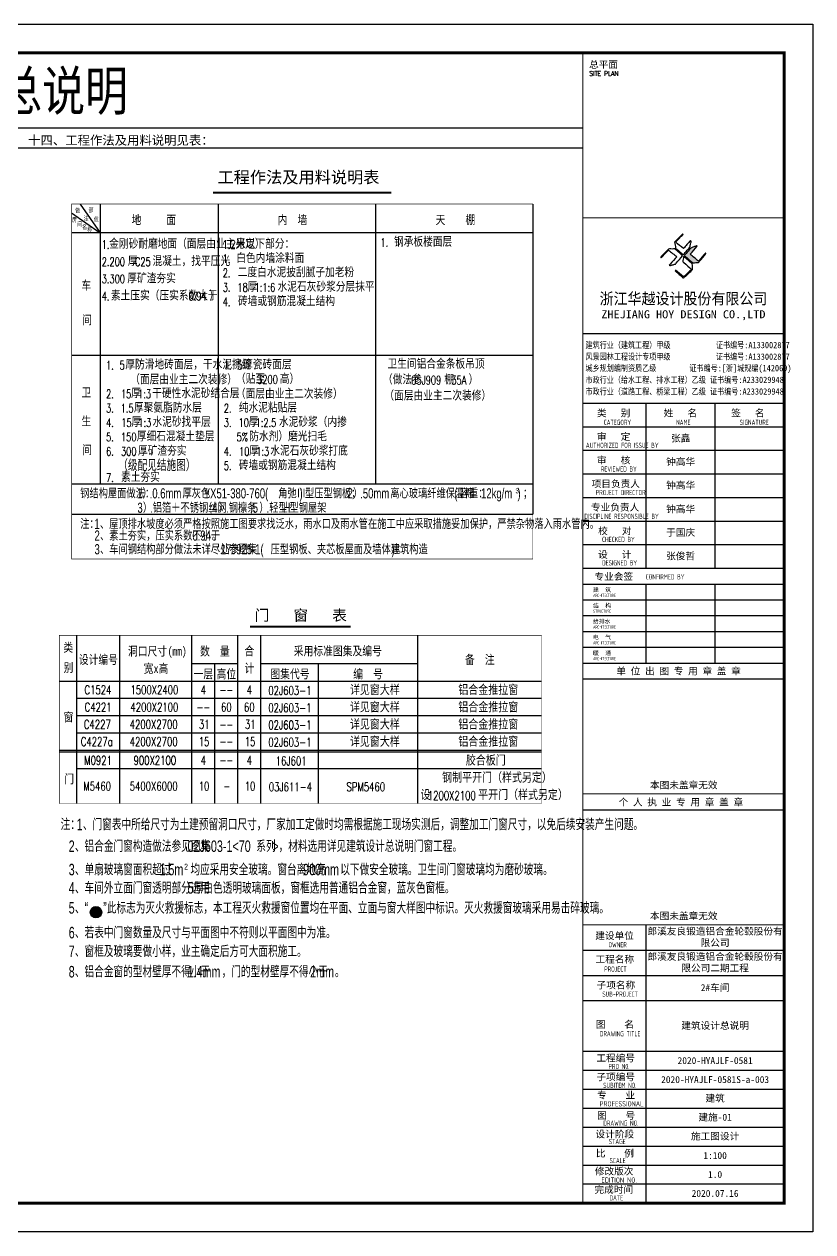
# Model space of a CAD drawing. Extents: x 13898408 to 14113608, y -853943 to -68012.
# Drawn here: x 14081170 to 14108608, y -200243 to -158243 of the extents above; entities that cross this region are included whole.
import ezdxf
from ezdxf.enums import TextEntityAlignment as Align

# ---------------------------------------------------------------- set-up
doc = ezdxf.new("R2010")
doc.units = 0
doc.header["$LTSCALE"] = 1000
doc.header["$MEASUREMENT"] = 0
for name, color, linetype in [('PUB_DIM', 3, 'Continuous'), ('PUB_TEXT', 7, 'Continuous'), ('PUB_TITLE', 4, 'Continuous'), ('TK', 4, 'Continuous'), ('表格', 7, 'Continuous')]:
    doc.layers.add(name, color=color, linetype=linetype)
doc.styles.add('-宋体', font='', dxfattribs={"width": 0.8})
doc.styles.add('_TCH_LABEL', font='COMPLEX', dxfattribs={"bigfont": 'GBCBIG'})
doc.styles.add('HT', font='simhei.ttf', dxfattribs={"width": 0.8})
doc.styles.add('ROMANS', font='romans', dxfattribs={"width": 0.65, "height": 231.275})
doc.styles.add('TSSD_REIN', font='tssdeng.shx', dxfattribs={"width": 0.7, "bigfont": 'tssdchn.shx'})
doc.styles.add('YAYA', font='', dxfattribs={"width": 0.8, "height": 1})
doc.styles.add('图签宋体', font='', dxfattribs={"height": 300})
doc.styles.add('图签黑体', font='simhei.ttf', dxfattribs={"height": 550})
doc.styles.add('文字1', font='', dxfattribs={"width": 0.8})
doc.styles.add('设计说明', font='!TSSDENG', dxfattribs={"width": 0.7, "bigfont": '!HZTXT'})
doc.styles.add('黑体', font='simhei.ttf')
doc.styles.get('-宋体').set_extended_font_data('SimSun')
doc.styles.get('YAYA').set_extended_font_data('SimSun')
doc.styles.get('图签宋体').set_extended_font_data('NSimSun')
doc.styles.get('文字1').set_extended_font_data('SimSun')

# ---------------------------------------------------------------- blocks, each defined once
blk = doc.blocks.new('A$C053D6479')
at = {"layer": 'PUB_TITLE'}
h = blk.add_hatch(color=256, dxfattribs=at)
h.dxf.hatch_style = 1
edge = h.paths.add_edge_path()
edge.add_spline(control_points=[(1026, 827), (1105, 920), (1188, 1008), (1266, 1102)], knot_values=[13, 13, 13, 13, 14, 14, 14, 14], degree=3, periodic=0)
edge.add_spline(control_points=[(1266, 1102), (1258, 1111), (1249, 1119), (1239, 1116)], knot_values=[12, 12, 12, 12, 13, 13, 13, 13], degree=3, periodic=0)
edge.add_spline(control_points=[(1239, 1116), (1210, 1107), (1179, 1092), (1144, 1077)], knot_values=[11, 11, 11, 11, 12, 12, 12, 12], degree=3, periodic=0)
edge.add_spline(control_points=[(1144, 1077), (1109, 1063), (1069, 1053), (1047, 1038)], knot_values=[10, 10, 10, 10, 11, 11, 11, 11], degree=3, periodic=0)
edge.add_spline(control_points=[(1047, 1038), (1028, 1026), (1007, 992), (991, 972)], knot_values=[9, 9, 9, 9, 10, 10, 10, 10], degree=3, periodic=0)
edge.add_spline(control_points=[(991, 972), (942, 913), (899, 868), (849, 810)], knot_values=[8, 8, 8, 8, 9, 9, 9, 9], degree=3, periodic=0)
edge.add_spline(control_points=[(849, 810), (842, 801), (822, 776), (822, 775)], knot_values=[7, 7, 7, 7, 8, 8, 8, 8], degree=3, periodic=0)
edge.add_spline(control_points=[(822, 775), (823, 771), (848, 752), (859, 744)], knot_values=[6, 6, 6, 6, 7, 7, 7, 7], degree=3, periodic=0)
edge.add_spline(control_points=[(859, 744), (949, 670), (1035, 592), (1122, 521)], knot_values=[5, 5, 5, 5, 6, 6, 6, 6], degree=3, periodic=0)
edge.add_spline(control_points=[(1122, 521), (1153, 527), (1185, 530), (1217, 533)], knot_values=[4, 4, 4, 4, 5, 5, 5, 5], degree=3, periodic=0)
edge.add_spline(control_points=[(1217, 533), (1246, 535), (1293, 532), (1316, 542)], knot_values=[3, 3, 3, 3, 4, 4, 4, 4], degree=3, periodic=0)
edge.add_spline(control_points=[(1316, 542), (1327, 547), (1338, 565), (1349, 579)], knot_values=[2, 2, 2, 2, 3, 3, 3, 3], degree=3, periodic=0)
edge.add_spline(control_points=[(1349, 579), (1423, 670), (1507, 759), (1572, 848)], knot_values=[1, 1, 1, 1, 2, 2, 2, 2], degree=3, periodic=0)
edge.add_spline(control_points=[(1572, 848), (1564, 852), (1561, 861), (1551, 862)], knot_values=[0, 0, 0, 0, 1, 1, 1, 1], degree=3, periodic=0)
edge.add_spline(control_points=[(1551, 862), (1469, 769), (1393, 671), (1310, 579)], knot_values=[15, 15, 15, 15, 16, 16, 16, 16], degree=3, periodic=0)
edge.add_spline(control_points=[(1310, 579), (1216, 662), (1118, 742), (1026, 827)], knot_values=[14, 14, 14, 14, 15, 15, 15, 15], degree=3, periodic=0)
at = {"layer": 'TK'}
for points, knots in [([(1031, 1298), (1066, 1286), (1054, 1262), (1045, 1224), (1036, 1188), (1031, 1158), (1024, 1121), (1020, 1104), (1017, 1085), (1012, 1071), (1004, 1052), (976, 1026), (956, 1003), (906, 946), (866, 899), (814, 839), (806, 829), (789, 806), (787, 806), (777, 804), (728, 856), (719, 864), (651, 922), (580, 978), (514, 1036), (509, 1106), (488, 1176), (479, 1247), (570, 1343), (663, 1436), (758, 1526), (764, 1523), (768, 1518), (774, 1515), (693, 1422), (599, 1343), (520, 1249), (607, 1171), (698, 1096), (789, 1021), (874, 1109), (950, 1206), (1031, 1298)], [0, 0, 0, 0, 1, 1, 1, 2, 2, 2, 3, 3, 3, 4, 4, 4, 5, 5, 5, 6, 6, 6, 7, 7, 7, 8, 8, 8, 9, 9, 9, 10, 10, 10, 11, 11, 11, 12, 12, 12, 13, 13, 13, 14, 14, 14, 14]), ([(555, 949), (624, 891), (699, 833), (760, 773), (689, 691), (614, 604), (539, 517), (529, 505), (516, 487), (506, 482), (492, 475), (469, 472), (452, 467), (416, 456), (383, 448), (342, 438), (323, 433), (297, 422), (293, 440), (291, 452), (313, 470), (322, 480), (400, 566), (477, 652), (553, 736), (460, 815), (366, 894), (270, 970), (183, 883), (101, 791), (16, 703), (-18, 714), (9, 735), (28, 755), (103, 838), (192, 930), (266, 1005), (319, 1009), (387, 1005), (442, 1007), (456, 1008), (472, 1011), (485, 1007), (507, 1000), (534, 967), (555, 949)], [0, 0, 0, 0, 1, 1, 1, 2, 2, 2, 3, 3, 3, 4, 4, 4, 5, 5, 5, 6, 6, 6, 7, 7, 7, 8, 8, 8, 9, 9, 9, 10, 10, 10, 11, 11, 11, 12, 12, 12, 13, 13, 13, 14, 14, 14, 15, 15, 15, 15]), ([(1551, 862), (1561, 861), (1564, 852), (1572, 848), (1507, 759), (1423, 670), (1349, 579), (1338, 565), (1327, 547), (1316, 542), (1293, 532), (1246, 535), (1217, 533), (1185, 530), (1153, 527), (1122, 521), (1035, 592), (949, 670), (859, 744), (848, 752), (823, 771), (822, 775), (822, 776), (842, 801), (849, 810), (899, 868), (942, 913), (991, 972), (1007, 992), (1028, 1026), (1047, 1038), (1069, 1053), (1109, 1063), (1144, 1077), (1179, 1092), (1210, 1107), (1239, 1116), (1249, 1119), (1258, 1111), (1266, 1102), (1188, 1008), (1105, 920), (1026, 827), (1118, 742), (1216, 662), (1310, 579), (1393, 671), (1469, 769), (1551, 862)], [0, 0, 0, 0, 1, 1, 1, 2, 2, 2, 3, 3, 3, 4, 4, 4, 5, 5, 5, 6, 6, 6, 7, 7, 7, 8, 8, 8, 9, 9, 9, 10, 10, 10, 11, 11, 11, 12, 12, 12, 13, 13, 13, 14, 14, 14, 15, 15, 15, 16, 16, 16, 16]), ([(1097, 490), (1100, 425), (1106, 361), (1107, 294), (1018, 207), (925, 121), (830, 33), (818, 21), (800, 0), (787, 0), (768, -1), (725, 49), (712, 60), (662, 103), (616, 143), (568, 186), (545, 207), (518, 224), (499, 250), (501, 259), (511, 261), (516, 267), (609, 192), (696, 111), (785, 33), (883, 118), (977, 208), (1070, 298), (992, 373), (892, 456), (803, 534), (791, 544), (768, 561), (766, 569), (761, 588), (776, 634), (780, 655), (785, 690), (788, 721), (795, 746), (897, 661), (998, 576), (1097, 490)], [0, 0, 0, 0, 1, 1, 1, 2, 2, 2, 3, 3, 3, 4, 4, 4, 5, 5, 5, 6, 6, 6, 7, 7, 7, 8, 8, 8, 9, 9, 9, 10, 10, 10, 11, 11, 11, 12, 12, 12, 13, 13, 13, 14, 14, 14, 14])]:
    blk.add_open_spline(points, degree=3, knots=knots, dxfattribs=at)
blk = doc.blocks.new('GeYuanFrame_12072428', base_point=(18.76, 4.34))
at = {"layer": 'PUB_TITLE'}
for points in [[(554.76, 235.14), (554.76, 292.54)], [(578.76, 235.14), (578.76, 292.54)], [(554.76, 202.14), (554.76, 229.64)], [(578.76, 202.14), (578.76, 229.64)], [(554.76, 14.34), (554.76, 111.14)]]:
    blk.add_lwpolyline(points, dxfattribs=at)
at = {"layer": 'TK'}
for p, q in [((43.76, 414.34), (602.76, 414.34)), ((532.76, 316.74), (602.76, 316.74)), ((532.76, 284.34), (602.76, 284.34)), ((532.76, 276.14), (602.76, 276.14)), ((532.76, 267.94), (602.76, 267.94)), ((532.76, 259.74), (602.76, 259.74)), ((532.76, 251.54), (602.76, 251.54)), ((532.76, 243.34), (602.76, 243.34)), ((532.76, 235.14), (602.76, 235.14)), ((532.76, 235.14), (602.76, 235.14)), ((532.76, 102.34), (602.76, 102.34)), ((532.76, 93.54), (602.76, 93.54)), ((532.76, 84.74), (554.76, 84.74)), ((532.76, 84.74), (602.76, 84.74)), ((532.76, 67.18), (602.76, 67.18)), ((532.76, 67.14), (602.76, 67.14)), ((532.76, 60.58), (602.76, 60.58)), ((532.76, 53.98), (602.76, 53.98)), ((532.76, 47.38), (602.76, 47.38)), ((532.76, 40.78), (602.76, 40.78)), ((532.76, 34.18), (602.76, 34.18)), ((532.76, 27.58), (602.76, 27.58)), ((532.76, 20.98), (602.76, 20.98)), ((532.76, 14.34), (602.76, 14.34))]:
    blk.add_line(p, q, dxfattribs=at)
for points in [[(18.76, 424.34), (612.76, 424.34), (612.76, 4.34), (18.76, 4.34), (18.76, 424.34)], [(532.76, 292.54), (602.76, 292.54)], [(532.76, 235.14), (602.76, 235.14)], [(532.76, 229.64), (602.76, 229.64)], [(532.76, 224.14), (602.76, 224.14)], [(532.76, 218.64), (602.76, 218.64)], [(532.76, 213.14), (602.76, 213.14)], [(532.76, 207.64), (602.76, 207.64)], [(532.76, 202.14), (602.76, 202.14)], [(532.76, 196.64), (602.76, 196.64)], [(532.76, 151.14), (602.76, 151.14)]]:
    blk.add_lwpolyline(points, dxfattribs=at)
at = {"layer": 'TK', "const_width": 1}
blk.add_lwpolyline([(602.76, 414.34), (43.76, 414.34), (43.76, 14.34), (602.76, 14.34)], close=True, dxfattribs=at)
at = {"layer": 'TK'}
for points, const_width in [([(532.76, 414.34), (532.76, 14.34)], 0.4), ([(532.76, 356.95), (602.76, 356.95)], 0.35), ([(532.76, 292.54), (602.76, 292.54)], 0.35), ([(532.76, 292.54), (602.76, 292.54)], 0.35), ([(532.76, 235.14), (602.76, 235.14)], 0.35), ([(532.76, 202.14), (602.76, 202.14)], 0.35), ([(532.76, 156.64), (602.76, 156.64)], 0.35), ([(532.76, 111.14), (602.76, 111.14)], 0.35), ([(532.76, 67.18), (602.76, 67.18)], 0.35)]:
    blk.add_lwpolyline(points, dxfattribs=dict(at, const_width=const_width))
at = {"layer": 'PUB_TITLE', "xscale": 0.01000000000021828, "yscale": 0.01000000000021828, "zscale": 0.01}
blk.add_blockref('A$C053D6479', (559.86, 336.08), dxfattribs=at)
at = {"layer": 'TK', "style": '图签宋体'}
for s, height, p in [('总平面', 2.4, (534.9, 409.1)), ('类   别', 2.4, (537.65, 287.9)), ('姓   名', 2.4, (560.87, 287.9)), ('签   名', 2.4, (584.35, 287.9)), ('审   定', 2.4, (537.65, 279.7)), ('审   核', 2.4, (537.65, 271.5)), ('项目负责人', 2.4, (535.8, 263.3)), ('专业负责人', 2.4, (535.56, 255.1)), ('校   对', 2.4, (538.06, 246.9)), ('设   计', 2.4, (538.03, 238.7)), ('专业会签', 2.4, (536.79, 231.05)), ('建  筑', 1.44, (536.28, 226.92)), ('结  构', 1.44, (536.28, 221.42)), ('给排水', 1.44, (536.28, 215.92)), ('电  气', 1.44, (536.28, 210.42)), ('暖  通', 1.44, (536.28, 204.92)), ('单 位 出 图 专 用 章 盖 章', 2.4, (544.39, 198.16)), ('本图未盖章无效', 2.4, (556.1, 158.51)), ('个 人 执 业 专 用 章 盖 章', 2.4, (545.19, 152.58)), ('本图未盖章无效', 2.4, (556.1, 113.01)), ('建设单位', 2.4, (537.06, 106.14)), ('工程名称', 2.4, (537.14, 97.93)), ('子项名称', 2.4, (537.52, 88.95)), ('图    名', 2.4, (537.3, 75.3)), ('工程编号', 2.4, (537.44, 63.58)), ('子项编号', 2.4, (537.44, 57)), ('专    业', 2.4, (537.68, 50.69)), ('图    号', 2.4, (537.69, 43.58)), ('设计阶段', 2.4, (537.12, 37.12)), ('比    例', 2.4, (537.26, 30.44)), ('修改版次', 2.4, (536.91, 24.22)), ('完成时间', 2.4, (536.79, 17.83))]:
    blk.add_text(s, height=height, dxfattribs=at).set_placement(p)
at = {"layer": 'TK'}
for s, height, style, width, p in [('SITE PLAN', 1.697, 'ROMANS', 0.76, (535.02, 406.31)), ('建筑行业（建筑工程）甲级           证书编号:A133002877', 2.2, '-宋体', 0.8, (533.67, 311.64)), ('风景园林工程设计专项甲级           证书编号:A133002877', 2.2, '-宋体', 0.8, (533.67, 307.62)), ('城乡规划编制资质乙级        证书编号:[浙]城规编(142069)', 2.2, '-宋体', 0.8, (533.67, 303.63)), ('市政行业（给水工程、排水工程）乙级 证书编号:A233029948', 2.2, '-宋体', 0.8, (533.67, 299.55)), ('市政行业（道路工程、桥梁工程）乙级 证书编号:A233029948', 2.2, '-宋体', 0.8, (533.67, 295.5)), ('CATEGORY', 1.8, 'TSSD_REIN', 0.7, (539.99, 284.98)), ('NAME', 1.8, 'TSSD_REIN', 0.7, (565.18, 284.98)), ('SIGNATURE', 1.8, 'TSSD_REIN', 0.7, (587.34, 284.98)), ('AUTHORIZED FOR ISSUE BY', 1.8, 'TSSD_REIN', 0.7, (533.79, 276.98)), ('REVIEWED BY', 1.8, 'TSSD_REIN', 0.7, (539.03, 268.72)), ('PROJECT DIRECTOR', 1.8, 'TSSD_REIN', 0.7, (537.22, 260.55)), ('DISCIPLINE RESPONSIBLE BY', 1.8, 'TSSD_REIN', 0.7, (533.25, 252.28)), ('CHECKED BY', 1.8, 'TSSD_REIN', 0.7, (539.42, 244.25)), ('DESIGNED BY', 1.8, 'TSSD_REIN', 0.7, (539.43, 236.08)), ('CONFIRMED BY', 1.8, 'TSSD_REIN', 0.7, (554.61, 231.23)), ('ARCHITECTURE', 1.08, 'TSSD_REIN', 0.7, (536.32, 225.15)), ('STRUCTURE', 1.08, 'TSSD_REIN', 0.7, (536.32, 219.65)), ('ARCHITECTURE', 1.08, 'TSSD_REIN', 0.7, (536.32, 214.15)), ('ARCHITECTURE', 1.08, 'TSSD_REIN', 0.7, (536.32, 208.65)), ('ARCHITECTURE', 1.08, 'TSSD_REIN', 0.7, (536.32, 203.15)), ('OWNER', 1.8, 'TSSD_REIN', 0.7, (541.65, 103.29)), ('PROJECT', 1.8, 'TSSD_REIN', 0.7, (540.19, 94.83)), ('SUB-PROJECT', 1.8, 'TSSD_REIN', 0.7, (539.53, 86.11)), ('DRAWING TITLE', 1.8, 'TSSD_REIN', 0.7, (538.64, 72.34)), ('PRO N0.', 1.8, 'TSSD_REIN', 0.7, (541.68, 60.96)), ('SUBITEM NO.', 1.8, 'TSSD_REIN', 0.7, (539.82, 54.39)), ('PROFESSIONAL', 1.8, 'TSSD_REIN', 0.8, (538.55, 47.95)), ('DRAWING NO.', 1.8, 'TSSD_REIN', 0.7, (539.86, 41.26)), ('STAGE', 1.8, 'TSSD_REIN', 0.7, (541.76, 34.84)), ('SCALE', 1.8, 'TSSD_REIN', 0.7, (542.05, 28.23)), ('EDITION NO.', 1.8, 'TSSD_REIN', 0.8, (539.2, 21.45)), ('DATE', 1.8, 'TSSD_REIN', 0.7, (542, 15.26))]:
    blk.add_text(s, height=height, dxfattribs=dict(at, style=style, width=width)).set_placement(p)
for s, height, style, width, p in [('浙江华越设计股份有限公司', 3.96, 'HT', 0.9, (567.74, 328.97)), ('ZHEJIANG HOY DESIGN CO.,LTD', 2.8, '图签黑体', 1.11, (567.73, 323.1))]:
    blk.add_text(s, height=height, dxfattribs=dict(at, style=style, width=width)).set_placement(p, align=Align.MIDDLE)
at = {"layer": 'TK', "char_height": 2.4, "attachment_point": 5, "style": '图签宋体'}
for s, insert, width in [('张矗', (566.76, 280.21), 24), ('钟高华', (566.76, 272.04), 24), ('钟高华', (566.76, 263.84), 24), ('钟高华', (566.76, 255.57), 24), ('于国庆', (566.76, 247.44), 24), ('张俊哲', (566.76, 239.24), 24), ('郎溪友良锻造铝合金轮毂股份有限公司', (578.76, 106.74), 48), ('郎溪友良锻造铝合金轮毂股份有限公司二期工程', (578.76, 97.94), 48), ('2#车间', (578.76, 89.14), 48), ('建筑设计总说明', (578.76, 75.94), 48), ('2020-HYAJLF-0581', (578.76, 63.88), 48), ('2020-HYAJLF-0581S-a-003', (578.76, 57.28), 48), ('建筑', (578.76, 50.68), 48), ('建施-01', (578.76, 44.08), 48), ('施工图设计', (578.76, 37.48), 48), ('1:100', (578.76, 30.88), 48), ('1.0', (578.76, 24.28), 48), ('2020.07.16', (578.76, 17.69), 48)]:
    blk.add_mtext(s, dxfattribs=dict(at, insert=insert, width=width))

msp = doc.modelspace()

# ---------------------------------------------------------------- hatches: boundary and pattern name
h = msp.add_hatch(color=1)
edge = h.paths.add_edge_path()
edge.add_arc((14083668.8, -189128.3), 200, 0, 360)

# ---------------------------------------------------------------- linework, layer by layer
for p, q in [((14083119.8, -164499.5), (14083819.8, -165499.5)), ((14083819.8, -164499.5), (14083819.8, -174231.1)), ((14087918.1, -164499.5), (14087918.1, -174231.1)), ((14093389.1, -164499.5), (14093389.1, -174231.1)), ((14098865.2, -164499.5), (14098865.2, -175288.4)), ((14082819.8, -164799.5), (14083819.8, -165499.5)), ((14082819.8, -169750), (14098865.2, -169750)), ((14082819.8, -174231.1), (14098865.2, -174231.1)), ((14082993.1, -179495), (14082993.1, -185345)), ((14084493.1, -185345), (14084493.1, -179495)), ((14086993.1, -179509.9), (14086993.1, -185345)), ((14088593.1, -179500), (14088593.1, -185345)), ((14089393.1, -179495), (14089393.1, -185345)), ((14094849.1, -179495), (14094849.1, -185345)), ((14088593.1, -180495), (14086993.1, -180495)), ((14087793.1, -180495), (14087793.1, -185345)), ((14087793.1, -180495), (14087793.1, -185345)), ((14087793.1, -180495), (14087793.1, -185345)), ((14087793.1, -180495), (14087793.1, -185345)), ((14088593.1, -180495), (14088593.1, -185345)), ((14094849.1, -180495), (14089393.1, -180495)), ((14091393.1, -180495), (14091393.1, -185345)), ((14082393.1, -181095), (14099169.1, -181095)), ((14099169.1, -181695), (14082993.1, -181695)), ((14099169.1, -182295), (14082993.1, -182295)), ((14099169.1, -182895), (14082993.1, -182895)), ((14082393.1, -183495), (14099169.1, -183495)), ((14082393.1, -183545), (14099169.1, -183545)), ((14099169.1, -184145), (14082993.1, -184145))]:
    msp.add_line(p, q)
msp.add_lwpolyline([(14082819.8, -175288.4), (14098865.2, -175288.4)])
at = {"const_width": 20}
msp.add_lwpolyline([(14099169.1, -185345), (14099169.1, -179495), (14082393.1, -179495), (14082393.1, -185345)], close=True, dxfattribs=at)
at = {"color": 1}
msp.add_circle((14083668.8, -189128.3), 200, dxfattribs=at)
at = {"layer": 'Defpoints', "color": 251}
for p, q in [((14051708, -161843.1), (14100608, -161843.1)), ((14051708, -162543.1), (14100608, -162543.1))]:
    msp.add_line(p, q, dxfattribs=at)
at = {"layer": 'PUB_DIM', "const_width": 70}
for points in [[(14087742.5, -164098.9), (14093942.5, -164098.9)], [(14089031.1, -179191.8), (14092531.1, -179191.8)]]:
    msp.add_lwpolyline(points, dxfattribs=at)
at = {"layer": '表格'}
msp.add_line((14098865.2, -165499.5), (14082819.8, -165499.5), dxfattribs=at)
at = {"layer": '表格', "const_width": 20}
msp.add_lwpolyline([(14082819.8, -164499.5), (14098865.2, -164499.5), (14098865.2, -176843.1), (14082819.8, -176843.1)], close=True, dxfattribs=at)

# ---------------------------------------------------------------- block references
at = {"xscale": 100, "yscale": 100, "zscale": 100}
msp.add_blockref('GeYuanFrame_12072428', (14049208, -200243.1), dxfattribs=at)

# ---------------------------------------------------------------- texts
at = {"layer": 'PUB_TEXT'}
for s, height, style, width, p in [('建筑设计总说明', 1367.09, 'YAYA', 0.8, (14074338.5, -161243.1)), ('1.', 297.5, '_TCH_LABEL', 0.705882, (14083868.4, -166053.9)), ('1.2', 297.5, '_TCH_LABEL', 0.705882, (14088079.9, -166053.9)), ('1.', 297.5, '_TCH_LABEL', 0.705882, (14093566.3, -165982.3)), ('1.', 297.5, '_TCH_LABEL', 0.705882, (14088079.9, -166549.1)), ('2.200', 297.5, '_TCH_LABEL', 0.705882, (14083868.4, -166653.9)), ('C25', 297.5, '_TCH_LABEL', 0.705882, (14085024.1, -166653.9)), ('3.300', 297.5, '_TCH_LABEL', 0.705882, (14083868.4, -167253.9)), ('2.', 297.5, '_TCH_LABEL', 0.705882, (14088079.9, -167043.9)), ('4.', 297.5, '_TCH_LABEL', 0.705882, (14083868.4, -167853.9)), ('0.94', 297.5, '_TCH_LABEL', 0.705882, (14086891.6, -167853.9)), ('3.', 297.5, '_TCH_LABEL', 0.705882, (14088079.9, -167547.6)), ('18', 297.5, '_TCH_LABEL', 0.705882, (14088589.9, -167547.6)), ('1:1:6', 297.5, '_TCH_LABEL', 0.705882, (14089185.6, -167547.6)), ('4.', 297.5, '_TCH_LABEL', 0.705882, (14088079.9, -168047.6)), ('1.', 297.5, '_TCH_LABEL', 0.705882, (14084019.8, -170250)), ('5', 297.5, '_TCH_LABEL', 0.705882, (14084489.8, -170250)), ('1.', 297.5, '_TCH_LABEL', 0.705882, (14088117.1, -170250)), ('5', 297.5, '_TCH_LABEL', 0.705882, (14088587.1, -170250)), ('3200', 297.5, '_TCH_LABEL', 0.705882, (14089276.1, -170750)), ('05J909', 297.5, '_TCH_LABEL', 0.705882, (14094635.9, -170773.1)), ('35A', 297.5, '_TCH_LABEL', 0.705882, (14096031.7, -170773.1)), ('2.', 297.5, '_TCH_LABEL', 0.705882, (14084019.8, -171250)), ('15', 297.5, '_TCH_LABEL', 0.705882, (14084539.8, -171250)), ('1:3', 297.5, '_TCH_LABEL', 0.705882, (14085135.6, -171250)), ('3.', 297.5, '_TCH_LABEL', 0.705882, (14084019.8, -171750)), ('1.5', 297.5, '_TCH_LABEL', 0.705882, (14084529.8, -171750)), ('2.', 297.5, '_TCH_LABEL', 0.705882, (14088117.1, -171750)), ('4.', 297.5, '_TCH_LABEL', 0.705882, (14084019.8, -172250)), ('15', 297.5, '_TCH_LABEL', 0.705882, (14084549.8, -172250)), ('1:3', 297.5, '_TCH_LABEL', 0.705882, (14085145.6, -172250)), ('3.', 297.5, '_TCH_LABEL', 0.705882, (14088117.1, -172250)), ('10', 297.5, '_TCH_LABEL', 0.705882, (14088627.1, -172250)), ('1:2.5', 297.5, '_TCH_LABEL', 0.705882, (14089222.8, -172250)), ('5.', 297.5, '_TCH_LABEL', 0.705882, (14084019.8, -172750)), ('150', 297.5, '_TCH_LABEL', 0.705882, (14084539.8, -172750)), ('5%', 297.5, '_TCH_LABEL', 0.705882, (14088561.8, -172750)), ('6.', 297.5, '_TCH_LABEL', 0.705882, (14084019.8, -173250)), ('300', 297.5, '_TCH_LABEL', 0.705882, (14084539.8, -173250)), ('4.', 297.5, '_TCH_LABEL', 0.705882, (14088117.1, -173250)), ('10', 297.5, '_TCH_LABEL', 0.705882, (14088647.1, -173250)), ('1:3', 297.5, '_TCH_LABEL', 0.705882, (14089242.8, -173250)), ('（级配见结施图）', 400, '设计说明', 0.7, (14084443.2, -173783.8)), ('5.', 297.5, '_TCH_LABEL', 0.705882, (14088117.1, -173750)), ('7.', 297.5, '_TCH_LABEL', 0.705882, (14084019.8, -174164.5)), ('类', 303.8, 'YAYA', 0.8, (14082534.5, -180070.8)), ('设计编号', 303.8, 'YAYA', 0.8, (14083072.1, -180495)), ('洞口尺寸', 303.8, 'YAYA', 0.8, (14084781.1, -180202.5)), ('(mm)', 303.8, 'YAYA', 0.8, (14086163.7, -180202.5)), ('数', 303.8, 'YAYA', 0.8, (14087288.1, -180202.5)), ('量', 303.8, 'YAYA', 0.8, (14087979.4, -180202.5)), ('合', 303.8, 'YAYA', 0.8, (14088835.1, -180195)), ('采用标准图集及编号', 303.8, 'YAYA', 0.8, (14090550.8, -180195)), ('备', 303.8, 'YAYA', 0.8, (14096506.2, -180495)), ('注', 303.8, 'YAYA', 0.8, (14097197.5, -180495)), ('别', 303.8, 'YAYA', 0.8, (14082543.2, -180770.8)), ('宽', 303.8, 'YAYA', 0.8, (14085330, -180802.5)), ('x', 303.8, 'YAYA', 0.8, (14085675.6, -180802.5)), ('高', 303.8, 'YAYA', 0.8, (14085848.4, -180802.5)), ('计', 303.8, 'YAYA', 0.8, (14088834.5, -180795)), ('一层', 303.8, 'YAYA', 0.8, (14087067, -180995)), ('高位', 303.8, 'YAYA', 0.8, (14087865.7, -180995)), ('图集代号', 303.8, 'YAYA', 0.8, (14089736.2, -180995)), ('编', 303.8, 'YAYA', 0.8, (14092618.3, -180995)), ('号', 303.8, 'YAYA', 0.8, (14093309.6, -180995)), ('C1524', 306, '_TCH_LABEL', 0.705882, (14083270, -181548)), ('1500X2400', 306, '_TCH_LABEL', 0.705882, (14084868.8, -181548)), ('4', 306, '_TCH_LABEL', 0.705882, (14087310.8, -181548)), ('--', 306, '_TCH_LABEL', 0.705882, (14087966.8, -181548)), ('4', 306, '_TCH_LABEL', 0.705882, (14088910.8, -181548)), ('02J603-1', 306, '_TCH_LABEL', 0.705882, (14089664.5, -181569.9)), ('C4221', 306, '_TCH_LABEL', 0.705882, (14083275.1, -182148)), ('4200X2100', 306, '_TCH_LABEL', 0.705882, (14084868.8, -182148)), ('60', 306, '_TCH_LABEL', 0.705882, (14088018.3, -182148)), ('60', 306, '_TCH_LABEL', 0.705882, (14088818.3, -182148)), ('窗', 303.8, 'YAYA', 0.8, (14082542.6, -182495)), ('--', 306, '_TCH_LABEL', 0.705882, (14087166.8, -182148)), ('02J603-1', 306, '_TCH_LABEL', 0.705882, (14089664.5, -182169.9)), ('C4227', 306, '_TCH_LABEL', 0.705882, (14083249.4, -182748)), ('4200X2700', 306, '_TCH_LABEL', 0.705882, (14084843.1, -182748)), ('31', 306, '_TCH_LABEL', 0.705882, (14087249.1, -182748)), ('--', 306, '_TCH_LABEL', 0.705882, (14087966.8, -182748)), ('31', 306, '_TCH_LABEL', 0.705882, (14088849.1, -182748)), ('02J603-1', 306, '_TCH_LABEL', 0.705882, (14089664.5, -182769.9)), ('C4227a', 306, '_TCH_LABEL', 0.705882, (14083141.4, -183348)), ('4200X2700', 306, '_TCH_LABEL', 0.705882, (14084843.1, -183348)), ('15', 306, '_TCH_LABEL', 0.705882, (14087244, -183348)), ('15', 306, '_TCH_LABEL', 0.705882, (14088844, -183348)), ('02J603-1', 306, '_TCH_LABEL', 0.705882, (14089664.5, -183369.9)), ('--', 306, '_TCH_LABEL', 0.705882, (14087966.8, -183348)), ('M0921', 306, '_TCH_LABEL', 0.705882, (14083259.7, -183998)), ('900X2100', 306, '_TCH_LABEL', 0.705882, (14084976.8, -183998)), ('4', 306, '_TCH_LABEL', 0.705882, (14087310.8, -183998)), ('--', 306, '_TCH_LABEL', 0.705882, (14087966.8, -183998)), ('4', 306, '_TCH_LABEL', 0.705882, (14088910.8, -183998)), ('16J601', 306, '_TCH_LABEL', 0.705882, (14089921.6, -184019.9)), ('门', 303.8, 'YAYA', 0.8, (14082566.2, -184645)), ('M5460', 306, '_TCH_LABEL', 0.705882, (14083228.8, -184898)), ('5400X6000', 306, '_TCH_LABEL', 0.705882, (14084843.1, -184898)), ('10', 306, '_TCH_LABEL', 0.705882, (14087244, -184898)), ('-', 306, '_TCH_LABEL', 0.705882, (14088100.5, -184898)), ('10', 306, '_TCH_LABEL', 0.705882, (14088844, -184898)), ('03J611-4', 306, '_TCH_LABEL', 0.705882, (14089679.9, -184919.9)), ('SPM5460', 306, '_TCH_LABEL', 0.705882, (14092384.9, -184919.9)), ('1200X2100', 306, '_TCH_LABEL', 0.705882, (14095214.3, -185225)), ('注：', 400, '设计说明', 0.7, (14082437.7, -186275.9)), ('1', 400, '设计说明', 0.7, (14082997.7, -186275.9)), ('、门窗表中所给尺寸为土建预留洞口尺寸，厂家加工定做时均需根据施工现场实测后，调整加工门窗尺寸，以免后续安装产生问题。', 400, '设计说明', 0.7, (14083213.1, -186275.9)), ('2', 400, '设计说明', 0.7, (14082719.9, -187031.4)), ('、铝合金门窗构造做法参见图集', 400, '设计说明', 0.7, (14082935.3, -187031.4)), ('02J603-1<70', 400, '设计说明', 0.7, (14086855.3, -187031.4)), ('系列', 400, '设计说明', 0.7, (14089246.1, -187031.4)), ('>', 400, '设计说明', 0.7, (14089806.1, -187031.4)), ('，材料选用详见建筑设计总说明门窗工程。', 400, '设计说明', 0.7, (14090021.4, -187031.4)), ('3', 400, '设计说明', 0.7, (14082719.9, -187843.6)), ('、单扇玻璃窗面积超过', 400, '设计说明', 0.7, (14082935.3, -187843.6)), ('1.5m', 400, '设计说明', 0.7, (14085876.4, -187843.6)), ('2', 200, '设计说明', 0.7, (14086737.9, -187643.6)), ('均应采用安全玻璃。窗台离地高', 400, '设计说明', 0.7, (14086954.4, -187843.6)), ('900mm', 400, '设计说明', 0.7, (14090874.4, -187843.6)), ('以下做安全玻璃。卫生间门窗玻璃均为磨砂玻璃。', 400, '设计说明', 0.7, (14092166.7, -187843.6)), ('4', 400, '设计说明', 0.7, (14082719.9, -188482)), ('、车间外立面门窗透明部分选用', 400, '设计说明', 0.7, (14082935.3, -188482)), ('5', 400, '设计说明', 0.7, (14086855.3, -188482)), ('厚白色透明玻璃面板，窗框选用普通铝合金窗，蓝灰色窗框。', 400, '设计说明', 0.7, (14087070.7, -188482)), ('5', 400, '设计说明', 0.7, (14082719.9, -189177.2)), ('、“', 400, '设计说明', 0.7, (14082935.3, -189177.2)), ('”此标志为灭火救援标志，本工程灭火救援窗位置均在平面、立面与窗大样图中标识。灭火救援窗玻璃采用易击碎玻璃。', 400, '设计说明', 0.7, (14083918.6, -189177.2)), ('6', 400, '设计说明', 0.7, (14082719.9, -190036.5)), ('、若表中门窗数量及尺寸与平面图中不符则以平面图中为准。', 400, '设计说明', 0.7, (14082935.3, -190036.5)), ('、窗框及玻璃要做小样，业主确定后方可大面积施工。', 400, '设计说明', 0.7, (14082935.3, -190687.6)), ('7', 400, '设计说明', 0.7, (14082719.9, -190687.6)), ('8', 400, '设计说明', 0.7, (14082719.9, -191396)), ('、铝合金窗的型材壁厚不得小于', 400, '设计说明', 0.7, (14082935.3, -191396)), ('1.4mm', 400, '设计说明', 0.7, (14086855.3, -191396)), ('，门的型材壁厚不得小于', 400, '设计说明', 0.7, (14088039.9, -191396)), ('2mm', 400, '设计说明', 0.7, (14091119.9, -191396)), ('。', 400, '设计说明', 0.7, (14091981.4, -191396))]:
    msp.add_text(s, height=height, dxfattribs=dict(at, style=style, width=width)).set_placement(p)
at = {"layer": 'PUB_TEXT', "color": 4, "style": '黑体'}
for s, height, p in [('十四、工程作法及用料说明见表：', 315.443, (14081308, -162437.8)), ('工程作法及用料说明表', 413.08, (14087896.4, -163773.9)), ('门', 375.5, (14089186.2, -178987.7)), ('窗', 375.5, (14090536.4, -178987.7)), ('表', 375.5, (14091886.6, -178987.7))]:
    msp.add_text(s, height=height, dxfattribs=at).set_placement(p)
at = {"layer": 'PUB_TEXT', "color": 4}
for s, height, style, width, p in [('做', 151.9, 'YAYA', 0.8, (14082942.9, -164798.1)), ('部', 151.9, 'YAYA', 0.8, (14083410, -164779.5)), ('房', 151.9, 'YAYA', 0.8, (14082834.3, -165122.8)), ('法', 151.9, 'YAYA', 0.8, (14083242, -165069)), ('位', 151.9, 'YAYA', 0.8, (14083597.2, -165096.4)), ('地', 303.8, 'YAYA', 0.8, (14084908.1, -165199.5)), ('面', 303.8, 'YAYA', 0.8, (14086117.9, -165199.5)), ('内', 303.8, 'YAYA', 0.8, (14089989.5, -165199.5)), ('墙', 303.8, 'YAYA', 0.8, (14090680.8, -165199.5)), ('天', 303.8, 'YAYA', 0.8, (14095484.1, -165199.5)), ('棚', 303.8, 'YAYA', 0.8, (14096521.1, -165199.5)), ('间', 151.9, 'YAYA', 0.8, (14083012, -165272.8)), ('名', 151.9, 'YAYA', 0.8, (14083187.8, -165369.1)), ('称', 151.9, 'YAYA', 0.8, (14083362.6, -165457.4)), ('车', 303.8, 'YAYA', 0.8, (14083162.5, -167481.4)), ('间', 303.8, 'YAYA', 0.8, (14083184.1, -168681.4)), ('卫', 303.8, '文字1', 0.8, (14083163.2, -171200)), ('生', 303.8, '文字1', 0.8, (14083163.2, -172200)), ('间', 303.8, '文字1', 0.8, (14083184.1, -173200)), ('钢结构屋面做法：', 353.33, '设计说明', 0.7, (14083119.8, -174736.5)), ('1', 353.3, '设计说明', 0.7, (14085098.5, -174736.5)), ('）', 353.3, '设计说明', 0.7, (14085288.8, -174736.5)), ('.0.6mm', 353.33, '设计说明', 0.7, (14085536.1, -174736.5)), ('厚灰色', 353.33, '设计说明', 0.7, (14086677.6, -174736.5)), ('YX51-380-760(', 353.333, '设计说明', 0.7, (14087419.6, -174736.5)), ('角弛Ⅲ', 353.33, '设计说明', 0.7, (14090007.1, -174736.5)), (')', 353.3, '设计说明', 0.7, (14090749.1, -174736.5)), ('型压型钢板；', 353.33, '设计说明', 0.7, (14090939.4, -174736.5)), ('2', 353.3, '设计说明', 0.7, (14092423.4, -174736.5)), ('）', 353.3, '设计说明', 0.7, (14092613.6, -174736.5)), ('.50mm', 353.33, '设计说明', 0.7, (14092861, -174736.5)), ('离心玻璃纤维保温棉', 353.33, '设计说明', 0.7, (14093907.4, -174736.5)), ('(', 353.3, '设计说明', 0.7, (14096133.4, -174736.5)), ('容重：', 353.33, '设计说明', 0.7, (14096323.6, -174736.5)), ('12kg/m', 353.33, '设计说明', 0.7, (14097065.6, -174736.5)), ('3', 176.7, '设计说明', 0.7, (14098264.3, -174559.8)), (')', 353.3, '设计说明', 0.7, (14098330.8, -174736.5)), ('；', 353.3, '设计说明', 0.7, (14098521.1, -174736.5)), ('3', 353.3, '设计说明', 0.7, (14085110.4, -175236.4)), ('）', 353.3, '设计说明', 0.7, (14085300.7, -175236.4)), ('铝箔＋不锈钢丝网', 353.33, '设计说明', 0.7, (14085643.1, -175236.4)), (';4', 353.33, '设计说明', 0.7, (14087621.8, -175236.4)), ('）', 353.3, '设计说明', 0.7, (14087945.2, -175236.4)), ('钢檩条', 353.33, '设计说明', 0.7, (14088287.7, -175236.4)), (';5', 353.33, '设计说明', 0.7, (14089029.7, -175236.4)), ('）', 353.3, '设计说明', 0.7, (14089353.1, -175236.4)), ('轻型', 353.33, '设计说明', 0.7, (14089695.6, -175236.4)), ('H', 353.3, '设计说明', 0.7, (14090190.3, -175236.4)), ('型钢屋架', 353.33, '设计说明', 0.7, (14090399.6, -175236.4)), ('注：', 353.33, '设计说明', 0.7, (14083119.8, -175798)), ('1', 353.3, '设计说明', 0.7, (14083614.5, -175798)), ('、屋顶排水坡度必须严格按照施工图要求找泛水，雨水口及雨水管在施工中应采取措施妥加保护，严禁杂物落入雨水管内。', 353.333, '设计说明', 0.7, (14083804.8, -175798)), ('.', 353.3, '设计说明', 0.7, (14085548, -175236.4)), ('.', 353.3, '设计说明', 0.7, (14088192.6, -175236.4)), ('.', 353.3, '设计说明', 0.7, (14089600.5, -175236.4)), ('2', 353.3, '设计说明', 0.7, (14083618.4, -176205.6)), ('、素土夯实，压实系数不小于', 353.333, '设计说明', 0.7, (14083808.7, -176205.6)), ('0.94', 353.33, '设计说明', 0.7, (14087024, -176205.6)), ('3', 353.3, '设计说明', 0.7, (14083618.4, -176681.2)), ('、车间钢结构部分做法未详尽处参图集', 353.333, '设计说明', 0.7, (14083808.7, -176681.2)), ('。', 353.3, '设计说明', 0.7, (14087689.9, -176205.6)), ('17J925-1(', 353.33, '设计说明', 0.7, (14088013.3, -176681.2)), ('压型钢板、夹芯板屋面及墙体建筑构造', 353.333, '设计说明', 0.7, (14089744.7, -176681.2)), (')', 353.3, '设计说明', 0.7, (14093949.3, -176681.2)), ('。', 353.3, '设计说明', 0.7, (14094139.6, -176681.2))]:
    msp.add_text(s, height=height, dxfattribs=dict(at, style=style, width=width)).set_placement(p)
at = {"layer": 'PUB_TEXT', "style": '_TCH_LABEL'}
for s, height, p in [('金刚砂耐磨地面（面层由业主另定）', 337.589, (14084128.4, -166053.9)), ('米以下部分：', 337.59, (14088539.9, -166053.9)), ('钢承板楼面层', 337.59, (14094036.3, -165982.3)), ('厚', 337.6, (14084778.4, -166653.9)), ('混凝土，找平压光', 337.59, (14085634.1, -166653.9)), ('白色内墙涂料面', 337.59, (14088549.9, -166549.1)), ('二度白水泥披刮腻子加老粉', 337.589, (14088599.9, -167043.9)), ('厚矿渣夯实', 337.59, (14084758.4, -167253.9)), ('素土压实（压实系数大于', 337.589, (14084188.4, -167853.9)), ('）', 337.6, (14087611.6, -167853.9)), ('厚', 337.6, (14088939.9, -167547.6)), ('水泥石灰砂浆分层抹平', 337.59, (14089985.6, -167547.6)), ('砖墙或钢筋混凝土结构', 337.59, (14088609.9, -168047.6)), ('厚防滑地砖面层，干水泥擦缝', 337.589, (14084689.8, -170250)), ('厚瓷砖面层', 337.59, (14088787.1, -170250)), ('卫生间铝合金条板吊顶', 337.59, (14093811.2, -170228.3)), ('（面层由业主二次装修）', 337.589, (14084859.8, -170770)), ('（贴至', 337.59, (14088538.8, -170750)), ('高）', 337.59, (14090066.1, -170750)), ('（做法参', 337.59, (14093652.9, -170773.1)), ('棚', 337.6, (14095785.9, -170773.1)), ('）', 337.6, (14096631.7, -170773.1)), ('厚', 337.6, (14084889.8, -171250)), ('干硬性水泥砂结合层', 337.59, (14085625.6, -171250)), ('（面层由业主二次装修）', 337.589, (14088537.1, -171270)), ('（面层由业主二次装修）', 337.589, (14093703.1, -171331.7)), ('厚聚氨脂防水层', 337.59, (14084989.8, -171750)), ('纯水泥粘贴层', 337.59, (14088637.1, -171750)), ('厚', 337.6, (14084899.8, -172250)), ('水泥砂找平层', 337.59, (14085635.6, -172250)), ('厚', 337.6, (14088977.1, -172250)), ('水泥砂浆（内掺', 337.59, (14090032.8, -172250)), ('厚细石混凝土垫层', 337.59, (14085089.8, -172750)), ('防水剂）磨光扫毛', 337.59, (14089001.8, -172750)), ('厚矿渣夯实', 337.59, (14085129.8, -173250)), ('厚', 337.6, (14088997.1, -173250)), ('水泥石灰砂浆打底', 337.59, (14089732.8, -173250)), ('砖墙或钢筋混凝土结构', 337.59, (14088637.1, -173750)), ('素土夯实', 337.59, (14084539.8, -174164.5)), ('详见窗大样', 347.23, (14092502.4, -181575)), ('铝合金推拉窗', 347.23, (14096273.8, -181575)), ('详见窗大样', 347.23, (14092502.4, -182175)), ('铝合金推拉窗', 347.23, (14096273.8, -182175)), ('详见窗大样', 347.23, (14092502.4, -182775)), ('铝合金推拉窗', 347.23, (14096273.8, -182775)), ('详见窗大样', 347.23, (14092502.4, -183375)), ('铝合金推拉窗', 347.23, (14096273.8, -183375)), ('胶合板门', 347.23, (14096536.1, -184025)), ('钢制平开门（样式另定）', 347.234, (14095709.5, -184625)), ('设', 347.2, (14094961.6, -185225)), ('平开门（样式另定）', 347.23, (14096962.9, -185225))]:
    msp.add_text(s, height=height, dxfattribs=at).set_placement(p)

doc.saveas('drawing.dxf')
